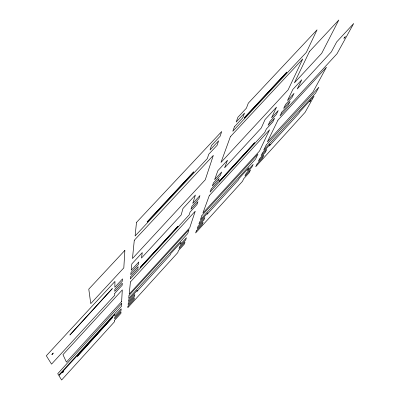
<?xml version="1.0" encoding="UTF-8"?>
<svg xmlns="http://www.w3.org/2000/svg" width="400" height="400" viewBox="0 0 400 400"><rect width="100%" height="100%" fill="white"/><g stroke="black" fill="none" stroke-linecap="round" stroke-linejoin="round"><path stroke-width="0.6" d="M121.605 301.795L122.305 289.905L62.955 354.65L66.42 362.125L121.615 301.63M112.275 288.64L69.92 334.965L112.275 288.64M112.595 317.31L77.315 356.32L112.595 317.31M114.76 293.34L114.735 295.275L51.545 364.125L46.315 355.77L114.94 281.43L114.855 287.24L122.55 278.88L122.425 281.055L114.82 289.32L114.79 291.355L122.305 283.18L122.19 285.25L114.76 293.34M114.675 320.2L114.65 321.575L61.62 380L58.955 375.74L114.775 314.425L114.75 315.915L121.195 308.83L121.105 310.355L114.725 317.37L114.7 318.8L121.015 311.85L120.93 313.315L114.675 320.2M124.865 250.39L123.82 267.865L90.76 303.615L88.78 289.135L124.865 250.39M121.74 303.475L121.575 306.185L58.69 375.24L57.725 373.695L121.74 303.475M130.55 276.88L130.34 278.995L189.195 214.85L190.065 212.07L196.985 204.535L197.95 201.615L190.955 209.225L191.865 206.315L198.935 198.625L199.945 195.57L192.795 203.34L195.385 195.05L182.98 208.49L181.165 214.96L141.48 258.05L142.265 252.61L131.84 263.905L131.21 270.235L138.79 262L138.475 264.355L130.985 272.5L130.765 274.72L138.17 266.66L137.87 268.91L130.55 276.88M134.285 240.275L132.465 258.515L205.26 179.795L213.33 155.4L134.285 240.275M128.97 295.545L128.68 298.38L187.71 233.565L188.985 229.71L128.97 295.545M127.98 306.175L127.825 307.675L177.78 252.63L178.405 250.64L184.295 244.15L184.99 242.065L179.04 248.61L179.695 246.54L185.695 239.935L186.415 237.765L180.355 244.43L181.035 242.275L170.755 253.57L170.465 254.6L137.055 291.32L137.18 290.46L128.62 299.865L128.455 301.49L134.82 294.495L134.595 296.15L128.29 303.085L128.135 304.645L134.375 297.775L134.155 299.37L127.98 306.175M130.44 281.92L129.2 294.14L189.735 227.77L195.235 211.215L130.44 281.92M136.485 222.415L135.105 235.985L207.365 158.515L208.69 154.3L217.145 145.245L218.62 140.805L210.05 149.965L211.45 145.51L220.135 136.235L221.695 131.535L136.485 222.415M140.115 267.53L178.005 226.255L140.115 267.53M147.22 221.765L147.17 222.105L193.795 171.855L147.22 221.765M309.7 101.615L310.795 100.345L309.7 101.615M343.985 38.245L345.27 36.76L343.985 38.245M211.2 189.05L210.11 192.06L264.72 132.535L266.38 128.965L272.805 121.97L274.565 118.25L268.075 125.31L269.805 121.58L276.36 114.455L278.2 110.57L271.58 117.76L276.505 107.15L265.05 119.56L261.285 127.975L224.61 167.795L227.5 160.25L217.89 170.66L214.635 179.615L221.64 172.01L220.39 175.3L213.465 182.835L212.32 185.975L219.175 178.52L217.985 181.665L211.2 189.05M230.37 136.68L220.995 162.425L288.125 89.84L302.75 58.975L230.37 136.68M201.88 215.57L200.395 219.635L255.59 159.025L257.94 154.08L201.88 215.57M196.42 230.8L195.63 232.96L242.51 181.3L243.715 178.71L249.245 172.62L250.52 169.93L244.94 176.075L246.195 173.385L251.82 167.195L253.145 164.405L247.47 170.645L248.77 167.855L239.145 178.425L238.54 179.785L207.27 214.145L207.74 212.935L199.735 221.73L198.88 224.065L204.835 217.52L203.94 219.865L198.045 226.35L197.225 228.595L203.07 222.165L202.21 224.42L196.42 230.8M209.285 195.6L202.885 213.11L259.48 151.07L269.57 129.82L209.285 195.6M234.47 126.695L232.81 131.23L306.34 52.39L317.055 29.835L248.305 103.155L246.39 108.195L237.925 117.235L236.175 122.03L244.525 113.1L242.715 117.865L234.47 126.695M219.555 180.985L219.44 181.29L254.7 142.695L219.555 180.985M244.425 117.6L244.245 118.065L286.88 72.105L244.425 117.6M309.505 51.465L294.39 82.85L321.7 53.33L338.82 20L309.505 51.465M277.96 120.11L267.38 141.875L313.085 91.785L326.45 67.21L277.96 120.11M281.835 112.135L280.025 115.86L336.99 53.775L353.685 23.515L336.695 41.925L331.36 51.89L297.215 88.965L301.8 79.735L292.88 89.405L287.51 100.46L294.025 93.38L292.025 97.42L285.575 104.435L283.685 108.325L290.07 101.375L288.16 105.245L281.835 112.135M266.185 145.035L263.715 150.105L315.635 93.095L318.86 87.255L266.185 145.035M257.03 164.045L255.71 166.75L305.125 112.3L314.095 96.08L299.64 111.96L298.765 113.585L269.34 145.93L270.085 144.43L262.56 152.705L261.135 155.62L266.74 149.46L265.295 152.37L259.74 158.48L258.375 161.29L263.88 155.23L262.49 158.035L257.03 164.045M51.915 354.42C51.375 355.87 55.465 350.455 51.915 354.42M62.39 372.66C61.915 373.75 65.32 369.385 62.39 372.66"/></g></svg>
